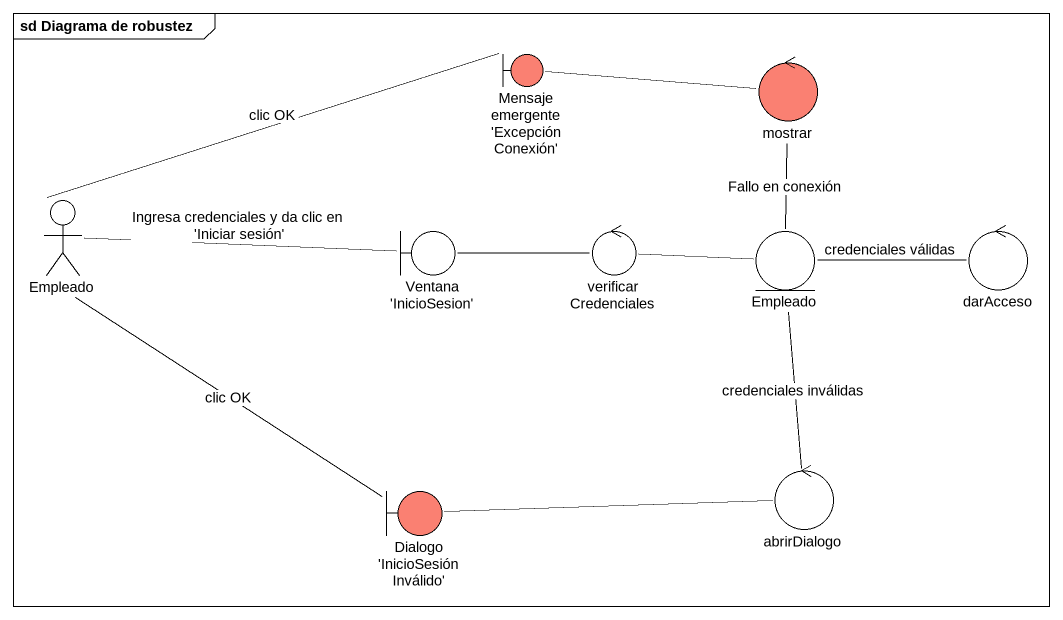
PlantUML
@startuml
mainframe sd Diagrama de robustez
boundary "Mensaje emergente 'Excepción Conexión'" as Mensaje_emergente_Excepción #FA8072
control mostrar #FA8072
actor Empleado
boundary "Ventana 'InicioSesion'" as Ventana_InicioSesion
control verificarCredenciales
entity "Empleado" as Empleado_2
control darAcceso
control abrirDialogo
boundary "Dialogo 'InicioSesiónInválido'" as Dialogo_InicioSesiónInválido #FA8072
Mensaje_emergente_Excepción -left- Empleado : clic OK
mostrar -left- Mensaje_emergente_Excepción
Ventana_InicioSesion -left- Empleado : Ingresa credenciales y da clic en 'Iniciar sesión'
Ventana_InicioSesion -right- verificarCredenciales
verificarCredenciales -right- Empleado_2
Empleado_2 -up- mostrar : Fallo en conexión
darAcceso -left- Empleado_2 : credenciales válidas
abrirDialogo -up- Empleado_2 : credenciales inválidas
abrirDialogo -left- Dialogo_InicioSesiónInválido
Dialogo_InicioSesiónInválido -up- Empleado : clic OK
@enduml
